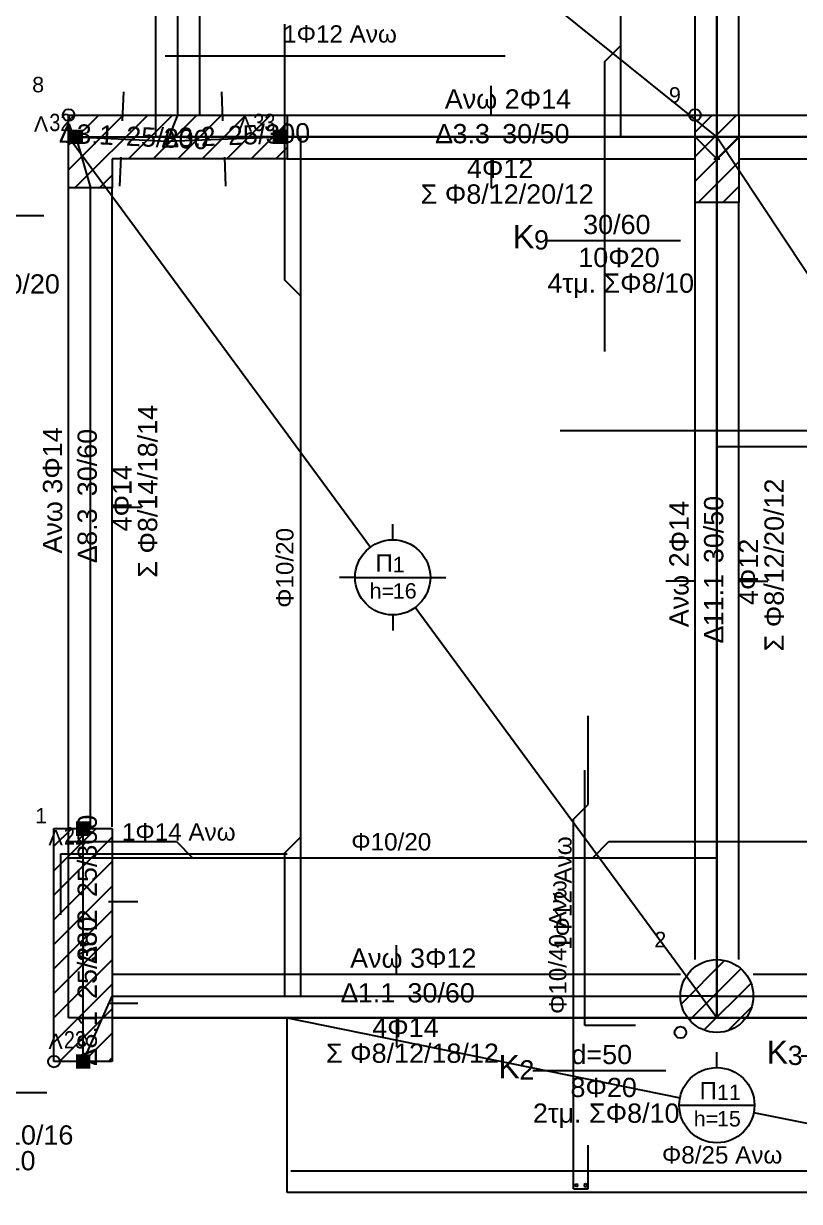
# Model space of a CAD drawing. Extents: x -5.6 to 20.4, y -25.1 to 0.9.
# Drawn here: x -0.21 to 5.12, y -20.96 to -12.87 of the extents above; entities that cross this region are included whole.
import ezdxf

# ---------------------------------------------------------------- set-up
doc = ezdxf.new("R2010")
doc.units = 0
doc.layers.get('0').update_dxf_attribs({"linetype": 'CONTINUOUS'})
for name, color, linetype in [('BEAM', 7, 'CONTINUOUS'), ('BEAM_NAME_BETON_UPPERSTRUCT', 3, 'CONTINUOUS'), ('BEAM_POLY_BETON_UPPERSTRUCT', 4, 'CONTINUOUS'), ('BEAM_PREFIX_NAME_BETON', 4, 'CONTINUOUS'), ('BEAM_STATIC_UPPERSTRUCT', 5, 'CONTINUOUS'), ('BEAMBAR', 7, 'CONTINUOUS'), ('BEAMBAR_LINE', 6, 'CONTINUOUS'), ('BEAMBAR_NAME', 3, 'CONTINUOUS'), ('COLUMN', 7, 'CONTINUOUS'), ('COLUMN_FILLING', 5, 'CONTINUOUS'), ('COLUMN_FIXED_POINT', 1, 'CONTINUOUS'), ('COLUMN_NAME_BETON', 3, 'CONTINUOUS'), ('COLUMN_POLY', 1, 'CONTINUOUS'), ('COLUMN_PREFIX_NAME_BETON', 4, 'CONTINUOUS'), ('FREENODE', 7, 'CONTINUOUS'), ('FREENODE_NAME', 5, 'CONTINUOUS'), ('FREENODE_POLY', 5, 'CONTINUOUS'), ('FREENODE_PREFIX_NAME', 3, 'CONTINUOUS'), ('SLAB', 7, 'CONTINUOUS'), ('SLAB_CENTER', 4, 'CONTINUOUS'), ('SLAB_NAME', 3, 'CONTINUOUS'), ('SLAB_POLY', 4, 'CONTINUOUS'), ('SLAB_PREFIX_NAME', 4, 'CONTINUOUS'), ('SLABBAR', 7, 'CONTINUOUS'), ('SLABBAR_LINE', 6, 'CONTINUOUS'), ('SLABBAR_NAME', 3, 'CONTINUOUS')]:
    doc.layers.add(name, color=color, linetype=linetype)
doc.styles.add('BEAM_NAME_BETON_UPPERSTRUCT', font='Arial.ttf')
doc.styles.add('BEAM_PREFIX_NAME_BETON', font='Arial.ttf')
doc.styles.add('BEAMBAR_NAME', font='Arial.ttf')
doc.styles.add('COLUMN_NAME_BETON', font='Arial.ttf')
doc.styles.add('COLUMN_PREFIX_NAME_BETON', font='Arial.ttf')
doc.styles.add('FREENODE_NAME', font='Arial Narrow.ttf')
doc.styles.add('FREENODE_PREFIX_NAME', font='Arial.ttf')
doc.styles.add('SLAB_NAME', font='Arial.ttf')
doc.styles.add('SLAB_PREFIX_NAME', font='Arial.ttf')
doc.styles.add('SLABBAR_NAME', font='Arial.ttf')
pattern_1 = [(45, (0, 0), (-0.168379802270047, 0.168379802270047), []), (45, (0.16837980294, 0), (-0.168379802270047, 0.168379802270047), [0, 0])]

# ---------------------------------------------------------------- blocks, each defined once
blk = doc.blocks.new('SLAB2')
at = {"layer": 'SLAB_CENTER'}
for p, q in [((1.599999999999969, -19.7), (4.296997636472609, -20.2485418921639)), ((4.549999999999969, -20.0418176365193), (4.549999999999969, -19.934875)), ((4.29181763651923, -20.3), (4.808182363480709, -20.3)), ((7.499999999999969, -20.9), (4.80300236352733, -20.3514581078361))]:
    blk.add_line(p, q, dxfattribs=at)
blk.add_circle((4.549999999999969, -20.3), 0.258182363480739, dxfattribs=at)
at = {"layer": 'SLAB_POLY'}
for p, q in [((1.599999999999969, -20.9), (1.599999999999969, -19.7)), ((1.599999999999969, -19.7), (7.499999999999969, -19.7)), ((1.599999999999969, -20.9), (1.599999999999969, -19.7)), ((7.499999999999969, -19.7), (7.499999999999969, -20.9)), ((7.499999999999969, -19.7), (7.499999999999969, -20.9)), ((7.499999999999969, -20.9), (1.599999999999969, -20.9)), ((7.499999999999969, -20.9), (1.599999999999969, -20.9))]:
    blk.add_line(p, q, dxfattribs=at)
at = {"layer": 'SLAB_NAME', "char_height": 0.105833, "width": 0.4233330000000001, "attachment_point": 1, "style": 'SLAB_NAME'}
for s, insert in [('{\\f|b0|i0;11}', (4.549999999999969, -20.1588888888889)), ('{\\f|b0|i0;h=}', (4.39124999999997, -20.34)), ('{\\f|b0|i0;15}', (4.549999999999969, -20.34))]:
    blk.add_mtext(s, dxfattribs=dict(at, insert=insert))
at = {"layer": 'SLAB_PREFIX_NAME', "insert": (4.430937499999969, -20.14125), "char_height": 0.119063, "width": 0.3175, "attachment_point": 1, "style": 'SLAB_PREFIX_NAME'}
blk.add_mtext('{\\f|b0|i0;Π}', dxfattribs=at)
blk = doc.blocks.new('SLAB7')
at = {"layer": 'SLAB_CENTER'}
for p, q in [((4.549999999999999, -10.55), (6.345928773698669, -11.9418447996165)), ((6.55000000000003, -11.8418176365193), (6.55000000000003, -11.734875)), ((6.29181763651929, -12.1), (6.18487500000003, -12.1)), ((6.29181763651929, -12.1), (6.808182363480769, -12.1)), ((6.808182363480769, -12.1), (6.915125000000029, -12.1)), ((8.55000000000006, -13.65), (6.754071226301389, -12.2581552003836)), ((6.55000000000003, -12.3581823634807), (6.55000000000003, -12.465125))]:
    blk.add_line(p, q, dxfattribs=at)
blk.add_circle((6.55000000000003, -12.1), 0.258182363480738, dxfattribs=at)
at = {"layer": 'SLAB_POLY'}
for p, q in [((4.549999999999999, -10.55), (8.55000000000006, -10.55)), ((4.549999999999999, -13.65), (4.549999999999999, -10.55)), ((8.55000000000006, -10.55), (8.55000000000006, -13.65)), ((8.55000000000006, -13.65), (4.549999999999999, -13.65))]:
    blk.add_line(p, q, dxfattribs=at)
at = {"layer": 'SLAB_NAME', "char_height": 0.105833, "attachment_point": 1, "style": 'SLAB_NAME'}
for s, insert, width in [('{\\f|b0|i0;6}', (6.55000000000003, -11.9588888888889), 0.211667), ('{\\f|b0|i0;h=}', (6.391250000000029, -12.14), 0.4233330000000001), ('{\\f|b0|i0;16}', (6.55000000000003, -12.14), 0.4233330000000001)]:
    blk.add_mtext(s, dxfattribs=dict(at, insert=insert, width=width))
at = {"layer": 'SLAB_PREFIX_NAME', "insert": (6.430937500000029, -11.94125), "char_height": 0.119062, "width": 0.3175, "attachment_point": 1, "style": 'SLAB_PREFIX_NAME'}
blk.add_mtext('{\\f|b0|i0;Π}', dxfattribs=at)
blk = doc.blocks.new('SLAB8')
at = {"layer": 'SLAB_CENTER'}
for p, q in [((0.70000000000001, -10.55), (2.423904038985859, -11.9380785768458)), ((2.625, -11.8418176365193), (2.625, -11.734875)), ((2.366817636519269, -12.1), (2.259875000000009, -12.1)), ((2.366817636519269, -12.1), (2.88318236348074, -12.1)), ((2.88318236348074, -12.1), (2.990124999999999, -12.1)), ((4.549999999999999, -13.65), (2.826095961014149, -12.2619214231542)), ((2.625, -12.3581823634807), (2.625, -12.465125))]:
    blk.add_line(p, q, dxfattribs=at)
blk.add_circle((2.625, -12.1), 0.258182363480738, dxfattribs=at)
at = {"layer": 'SLAB_POLY'}
for p, q in [((0.70000000000001, -10.55), (4.549999999999999, -10.55)), ((0.70000000000001, -13.65), (0.70000000000001, -10.55)), ((4.549999999999999, -10.55), (4.549999999999999, -13.65)), ((4.549999999999999, -13.65), (0.70000000000001, -13.65))]:
    blk.add_line(p, q, dxfattribs=at)
at = {"layer": 'SLAB_NAME', "char_height": 0.105833, "attachment_point": 1, "style": 'SLAB_NAME'}
for s, insert, width in [('{\\f|b0|i0;5}', (2.625, -11.9588888888889), 0.211667), ('{\\f|b0|i0;h=}', (2.46625, -12.14), 0.4233330000000001), ('{\\f|b0|i0;16}', (2.625, -12.14), 0.4233330000000001)]:
    blk.add_mtext(s, dxfattribs=dict(at, insert=insert, width=width))
at = {"layer": 'SLAB_PREFIX_NAME', "insert": (2.505937499999999, -11.94125), "char_height": 0.119062, "width": 0.3175, "attachment_point": 1, "style": 'SLAB_PREFIX_NAME'}
blk.add_mtext('{\\f|b0|i0;Π}', dxfattribs=at)
blk = doc.blocks.new('SLAB11')
at = {"layer": 'SLAB_CENTER'}
for p, q in [((4.549999999999999, -13.65), (6.40760872757035, -16.4596332004501)), ((6.55000000000003, -16.4168176365193), (6.55000000000003, -16.309875)), ((6.29181763651929, -16.675), (6.18487500000003, -16.675)), ((6.29181763651929, -16.675), (6.808182363480769, -16.675)), ((6.808182363480769, -16.675), (6.915125000000029, -16.675)), ((8.55000000000006, -19.7), (6.692391272429699, -16.8903667995499)), ((6.55000000000003, -16.9331823634807), (6.55000000000003, -17.040125))]:
    blk.add_line(p, q, dxfattribs=at)
blk.add_circle((6.55000000000003, -16.675), 0.258182363480739, dxfattribs=at)
at = {"layer": 'SLAB_POLY'}
for p, q in [((4.549999999999999, -13.65), (8.55000000000006, -13.65)), ((4.549999999999999, -19.7), (4.549999999999999, -13.65)), ((8.55000000000006, -13.65), (8.55000000000006, -19.7)), ((8.55000000000006, -19.7), (4.549999999999999, -19.7))]:
    blk.add_line(p, q, dxfattribs=at)
at = {"layer": 'SLAB_NAME', "char_height": 0.105833, "attachment_point": 1, "style": 'SLAB_NAME'}
for s, insert, width in [('{\\f|b0|i0;2}', (6.55000000000003, -16.5338888888889), 0.211667), ('{\\f|b0|i0;h=}', (6.391250000000029, -16.715), 0.4233330000000001), ('{\\f|b0|i0;16}', (6.55000000000003, -16.715), 0.4233330000000001)]:
    blk.add_mtext(s, dxfattribs=dict(at, insert=insert, width=width))
at = {"layer": 'SLAB_PREFIX_NAME', "insert": (6.430937500000029, -16.51625), "char_height": 0.119063, "width": 0.3175, "attachment_point": 1, "style": 'SLAB_PREFIX_NAME'}
blk.add_mtext('{\\f|b0|i0;Π}', dxfattribs=at)
blk = doc.blocks.new('SLAB12')
at = {"layer": 'SLAB_CENTER'}
for p, q in [((0.0999999999999943, -13.65), (2.17202242177907, -16.4670192475873)), ((2.325, -16.4168176365193), (2.325, -16.309875)), ((2.06681763651926, -16.675), (1.959875, -16.675)), ((2.06681763651926, -16.675), (2.58318236348074, -16.675)), ((2.58318236348074, -16.675), (2.690125, -16.675)), ((4.549999999999999, -19.7), (2.47797757822092, -16.8829807524127)), ((2.325, -16.9331823634807), (2.325, -17.040125))]:
    blk.add_line(p, q, dxfattribs=at)
blk.add_circle((2.325, -16.675), 0.258182363480739, dxfattribs=at)
at = {"layer": 'SLAB_POLY'}
for p, q in [((0.0999999999999943, -13.65), (4.549999999999999, -13.65)), ((0.0999999999999943, -19.7), (0.0999999999999943, -13.65)), ((4.549999999999999, -13.65), (4.549999999999999, -19.7)), ((4.549999999999999, -19.7), (0.0999999999999943, -19.7))]:
    blk.add_line(p, q, dxfattribs=at)
at = {"layer": 'SLAB_NAME', "char_height": 0.105833, "attachment_point": 1, "style": 'SLAB_NAME'}
for s, insert, width in [('{\\f|b0|i0;1}', (2.325, -16.5338888888889), 0.211667), ('{\\f|b0|i0;h=}', (2.166249999999999, -16.715), 0.4233330000000001), ('{\\f|b0|i0;16}', (2.325, -16.715), 0.4233330000000001)]:
    blk.add_mtext(s, dxfattribs=dict(at, insert=insert, width=width))
at = {"layer": 'SLAB_PREFIX_NAME', "insert": (2.2059375, -16.51625), "char_height": 0.119063, "width": 0.3175, "attachment_point": 1, "style": 'SLAB_PREFIX_NAME'}
blk.add_mtext('{\\f|b0|i0;Π}', dxfattribs=at)
blk = doc.blocks.new('COLUMN13')
at = {"layer": 'COLUMN_FILLING'}
h = blk.add_hatch(dxfattribs=at)
h.set_pattern_fill('SACNCR', color=256, scale=0.1, style=0)
h.set_pattern_definition(pattern_1)
h.paths.add_polyline_path([(4.39999999999999, -13.5), (4.69999999999999, -13.5), (4.69999999999999, -14.1), (4.39999999999999, -14.1)])
at = {"layer": 'COLUMN_FIXED_POINT'}
blk.add_circle((4.39999999999999, -13.5), 0.04, dxfattribs=at)
at = {"layer": 'COLUMN_POLY'}
for p, q in [((4.39999999999999, -13.5), (4.69999999999999, -13.5)), ((4.39999999999999, -14.1), (4.39999999999999, -13.5)), ((4.69999999999999, -13.5), (4.69999999999999, -14.1)), ((4.52999999999999, -13.8), (4.56999999999999, -13.8)), ((4.54999999999999, -13.78), (4.54999999999999, -13.82)), ((4.69999999999999, -14.1), (4.39999999999999, -14.1))]:
    blk.add_line(p, q, dxfattribs=at)
at = {"layer": 'COLUMN_NAME_BETON', "insert": (4.22062499999999, -13.3088888888889), "char_height": 0.105833, "width": 0.211667, "attachment_point": 1, "style": 'COLUMN_NAME_BETON'}
blk.add_mtext('{\\f|b0|i0;9}', dxfattribs=at)
blk = doc.blocks.new('COLUMN_TEXT13')
at = {"layer": 'COLUMN_NAME_BETON'}
blk.add_line((3.38718749999999, -14.3616666666667), (4.29999999999999, -14.3616666666667), dxfattribs=at)
at = {"layer": 'COLUMN_NAME_BETON', "char_height": 0.132292, "attachment_point": 1, "style": 'COLUMN_NAME_BETON'}
for s, insert, width in [('{\\f|b0|i0;30/60}', (3.631927083333319, -14.1852777777778), 1.128889999999999), ('{\\f|b0|i0;9}', (3.294583333333319, -14.2911111111111), 0.246944), ('{\\f|b0|i0;10Φ20}', (3.59885416666666, -14.4116666666667), 1.305279999999999), ('{\\f|b0|i0;4τμ. ΣΦ8/10}', (3.38718749999999, -14.5880555555556), 2.434169999999999)]:
    blk.add_mtext(s, dxfattribs=dict(at, insert=insert, width=width))
at = {"layer": 'COLUMN_PREFIX_NAME_BETON', "insert": (3.14906249999999, -14.2558333333333), "char_height": 0.15875, "width": 0.388056, "attachment_point": 1, "style": 'COLUMN_PREFIX_NAME_BETON'}
blk.add_mtext('{\\f|b0|i0;K}', dxfattribs=at)
blk = doc.blocks.new('COLUMN14')
at = {"layer": 'COLUMN_FILLING'}
h = blk.add_hatch(dxfattribs=at)
h.set_pattern_fill('SACNCR', color=256, scale=0.1, style=0)
h.set_pattern_definition(pattern_1)
h.paths.add_polyline_path([(0.0999999999999943, -13.5), (1.599999999999989, -13.5), (1.599999999999989, -13.8), (0.3999999999999939, -13.8), (0.3999999999999939, -14), (0.0999999999999943, -14)])
at = {"layer": 'COLUMN_FIXED_POINT'}
blk.add_circle((0.0999999999999943, -13.5), 0.04, dxfattribs=at)
at = {"layer": 'COLUMN_POLY'}
for p, q in [((0.0999999999999943, -13.5), (1.599999999999989, -13.5)), ((0.0999999999999943, -14), (0.0999999999999943, -13.5)), ((1.599999999999989, -13.5), (1.599999999999989, -13.8)), ((0.779411999999994, -13.659412), (0.779411999999994, -13.699412)), ((0.7594119999999941, -13.679412), (0.7994119999999941, -13.679412)), ((1.599999999999989, -13.8), (0.3999999999999939, -13.8)), ((0.3999999999999939, -13.8), (0.3999999999999939, -14)), ((0.3999999999999939, -14), (0.0999999999999943, -14))]:
    blk.add_line(p, q, dxfattribs=at)
at = {"layer": 'COLUMN_NAME_BETON', "insert": (-0.149963000000006, -13.2383008888889), "char_height": 0.105833, "width": 0.211667, "attachment_point": 1, "style": 'COLUMN_NAME_BETON'}
blk.add_mtext('{\\f|b0|i0;8}', dxfattribs=at)
blk = doc.blocks.new('COLUMN_TEXT14')
at = {"layer": 'COLUMN_NAME_BETON'}
blk.add_line((-2.253400500000009, -14.1910786666667), (-0.0705880000000056, -14.1910786666667), dxfattribs=at)
at = {"layer": 'COLUMN_NAME_BETON', "char_height": 0.132292, "attachment_point": 1, "style": 'COLUMN_NAME_BETON'}
for s, insert, width in [('{\\f|b0|i0;30/50/30/150}', (-1.65808800000001, -14.0146897777778), 2.64583), ('{\\f|b0|i0;8}', (-2.346004666666669, -14.1205231111111), 0.246944), ('{\\f|b0|i0;14Φ20}', (-1.406733833333339, -14.2410786666667), 1.305279999999999), ('{\\f|b0|i0;4τμ. ΣΦ8/10 }', (-1.64485883333334, -14.4174675555556), 2.575279999999999), ('{\\f|b0|i0; ΟΡ #Φ8/13 - ΚΑΤ #Φ10/20 }', (-2.226942166666669, -14.5938564444444), 5.679719999999999), ('{\\f|b0|i0; L= 45 - 4τμ. ΣΦ8/10}', (-1.94251508333334, -14.7702453333333), 4.16278)]:
    blk.add_mtext(s, dxfattribs=dict(at, insert=insert, width=width))
at = {"layer": 'COLUMN_PREFIX_NAME_BETON', "insert": (-2.49152550000001, -14.0852453333333), "char_height": 0.15875, "width": 0.388056, "attachment_point": 1, "style": 'COLUMN_PREFIX_NAME_BETON'}
blk.add_mtext('{\\f|b0|i0;K}', dxfattribs=at)
blk = doc.blocks.new('COLUMN_TEXT19')
at = {"layer": 'COLUMN_NAME_BETON'}
blk.add_line((5.12885416666667, -19.9616666666667), (7.099999999999999, -19.9616666666667), dxfattribs=at)
at = {"layer": 'COLUMN_NAME_BETON', "char_height": 0.132292, "attachment_point": 1, "style": 'COLUMN_NAME_BETON'}
for s, insert, width in [('{\\f|b0|i0;150/30}', (5.856458333333329, -19.7852777777778), 1.375829999999999), ('{\\f|b0|i0;3}', (5.036249999999999, -19.8911111111111), 0.246944), ('{\\f|b0|i0;15Φ20}', (5.8696875, -20.0116666666667), 1.305279999999999), ('{\\f|b0|i0; #ΟΡ Φ8/13 #ΚΑΤ Φ10/20}', (5.12885416666667, -20.1880555555556), 5.25639), ('{\\f|b0|i0;L = 45 - 4τμ. ΣΦ8/10}', (5.33390625, -20.3644444444444), 4.16278)]:
    blk.add_mtext(s, dxfattribs=dict(at, insert=insert, width=width))
at = {"layer": 'COLUMN_PREFIX_NAME_BETON', "insert": (4.89072916666667, -19.8558333333333), "char_height": 0.15875, "width": 0.388056, "attachment_point": 1, "style": 'COLUMN_PREFIX_NAME_BETON'}
blk.add_mtext('{\\f|b0|i0;K}', dxfattribs=at)
blk = doc.blocks.new('COLUMN20')
at = {"layer": 'COLUMN_FILLING'}
h = blk.add_hatch(dxfattribs=at)
h.set_pattern_fill('SACNCR', color=256, scale=0.1, style=0)
h.set_pattern_definition(pattern_1)
h.paths.add_polyline_path([(4.79999999999999, -19.55), (4.79488248531311, -19.4996753699778), (4.779739452905049, -19.4514110362217), (4.755190860301809, -19.4071829462263), (4.72224172976891, -19.3688018031927), (4.68224100258173, -19.3378389356263), (4.63682631321119, -19.3155619669632), (4.587856944376129, -19.302882918918), (4.537337707790309, -19.3003208732072), (4.48733686693531, -19.3079807202834), (4.439901462110579, -19.3255488651073), (4.396973504363069, -19.3523060657656), (4.36031046932679, -19.3871568793194), (4.33141334596384, -19.4286745093672), (4.311465185899979, -19.4751592192567), (4.30128266915202, -19.5247079195031), (4.30128266915202, -19.5752920804969), (4.311465185899979, -19.6248407807433), (4.33141334596384, -19.6713254906328), (4.36031046932679, -19.7128431206806), (4.396973504363069, -19.7476939342344), (4.439901462110579, -19.7744511348927), (4.48733686693531, -19.7920192797166), (4.537337707790309, -19.7996791267928), (4.587856944376129, -19.797117081082), (4.63682631321119, -19.7844380330368), (4.68224100258173, -19.7621610643737), (4.72224172976891, -19.7311981968073), (4.755190860301809, -19.6928170537737), (4.779739452905049, -19.6485889637783), (4.79488248531311, -19.6003246300222), (4.79999999999999, -19.55)])
at = {"layer": 'COLUMN_FIXED_POINT'}
blk.add_circle((4.29999999999999, -19.8), 0.04, dxfattribs=at)
at = {"layer": 'COLUMN_POLY'}
for p, q in [((4.52999999999999, -19.55), (4.56999999999999, -19.55)), ((4.54999999999999, -19.53), (4.54999999999999, -19.57))]:
    blk.add_line(p, q, dxfattribs=at)
blk.add_circle((4.54999999999999, -19.55), 0.25, dxfattribs=at)
at = {"layer": 'COLUMN_NAME_BETON', "insert": (4.12062499999999, -19.1088888888889), "char_height": 0.105833, "width": 0.211667, "attachment_point": 1, "style": 'COLUMN_NAME_BETON'}
blk.add_mtext('{\\f|b0|i0;2}', dxfattribs=at)
blk = doc.blocks.new('COLUMN_TEXT20')
at = {"layer": 'COLUMN_NAME_BETON'}
blk.add_line((3.28718749999999, -20.0616666666667), (4.19999999999999, -20.0616666666667), dxfattribs=at)
at = {"layer": 'COLUMN_NAME_BETON', "char_height": 0.132292, "attachment_point": 1, "style": 'COLUMN_NAME_BETON'}
for s, insert, width in [('{\\f|b0|i0;d=50}', (3.551770833333319, -19.8852777777778), 1.02306), ('{\\f|b0|i0;2}', (3.19458333333332, -19.9911111111111), 0.246944), ('{\\f|b0|i0;8Φ20}', (3.54515624999999, -20.1116666666667), 1.058329999999999), ('{\\f|b0|i0;2τμ. ΣΦ8/10}', (3.28718749999999, -20.2880555555556), 2.434169999999999)]:
    blk.add_mtext(s, dxfattribs=dict(at, insert=insert, width=width))
at = {"layer": 'COLUMN_PREFIX_NAME_BETON', "insert": (3.04906249999999, -19.9558333333333), "char_height": 0.15875, "width": 0.388056, "attachment_point": 1, "style": 'COLUMN_PREFIX_NAME_BETON'}
blk.add_mtext('{\\f|b0|i0;K}', dxfattribs=at)
blk = doc.blocks.new('COLUMN21')
at = {"layer": 'COLUMN_FILLING'}
h = blk.add_hatch(dxfattribs=at)
h.set_pattern_fill('SACNCR', color=256, scale=0.1, style=0)
h.set_pattern_definition(pattern_1)
h.paths.add_polyline_path([(-5.7e-15, -18.4), (0.3999999999999939, -18.4), (0.3999999999999939, -20), (-5.7e-15, -20)])
at = {"layer": 'COLUMN_FIXED_POINT'}
blk.add_circle((-5.7e-15, -20), 0.04, dxfattribs=at)
at = {"layer": 'COLUMN_POLY'}
for p, q in [((-5.7e-15, -18.4), (0.3999999999999939, -18.4)), ((-5.7e-15, -20), (-5.7e-15, -18.4)), ((0.3999999999999939, -18.4), (0.3999999999999939, -20)), ((0.179999999999994, -19.2), (0.219999999999994, -19.2)), ((0.199999999999994, -19.18), (0.199999999999994, -19.22)), ((0.3999999999999939, -20), (-5.7e-15, -20))]:
    blk.add_line(p, q, dxfattribs=at)
at = {"layer": 'COLUMN_NAME_BETON', "insert": (-0.129375000000005, -18.2588888888889), "char_height": 0.105833, "width": 0.211667, "attachment_point": 1, "style": 'COLUMN_NAME_BETON'}
blk.add_mtext('{\\f|b0|i0;1}', dxfattribs=at)
blk = doc.blocks.new('COLUMN_TEXT21')
at = {"layer": 'COLUMN_NAME_BETON'}
blk.add_line((-2.021145833333339, -20.2116666666667), (-0.0500000000000054, -20.2116666666667), dxfattribs=at)
at = {"layer": 'COLUMN_NAME_BETON', "char_height": 0.132292, "attachment_point": 1, "style": 'COLUMN_NAME_BETON'}
for s, insert, width in [('{\\f|b0|i0;40/160}', (-1.293541666666669, -20.0352777777778), 1.375829999999999), ('{\\f|b0|i0;1}', (-2.11375000000001, -20.1411111111111), 0.246944), ('{\\f|b0|i0;28Φ20}', (-1.280312500000009, -20.2616666666667), 1.305279999999999), ('{\\f|b0|i0; #ΟΡ Φ8/10 #ΚΑΤ Φ10/16}', (-2.021145833333339, -20.4380555555556), 5.25639), ('{\\f|b0|i0;L = 60 - 4τμ. ΣΦ8/10}', (-1.81609375000001, -20.6144444444444), 4.16278)]:
    blk.add_mtext(s, dxfattribs=dict(at, insert=insert, width=width))
at = {"layer": 'COLUMN_PREFIX_NAME_BETON', "insert": (-2.25927083333334, -20.1058333333333), "char_height": 0.15875, "width": 0.388056, "attachment_point": 1, "style": 'COLUMN_PREFIX_NAME_BETON'}
blk.add_mtext('{\\f|b0|i0;K}', dxfattribs=at)
blk = doc.blocks.new('BEAM21')
at = {"layer": 'BEAM_POLY_BETON_UPPERSTRUCT'}
for p, q in [((4.39999999999999, -13.5), (4.39999999999999, -10.7)), ((4.69999999999999, -13.5), (4.69999999999999, -10.7)), ((4.39999999999999, -12.1), (4.19999999999999, -12.1)), ((4.69999999999999, -12.1), (4.89999999999999, -12.1))]:
    blk.add_line(p, q, dxfattribs=at)
at = {"layer": 'BEAM_STATIC_UPPERSTRUCT'}
for p, q in [((4.54999999999999, -10.4), (4.54999999999999, -10.7)), ((4.54999999999999, -13.5), (4.54999999999999, -10.7)), ((4.54999999999999, -13.8), (4.54999999999999, -13.5))]:
    blk.add_line(p, q, dxfattribs=at)
blk = doc.blocks.new('BEAM22')
at = {"layer": 'BEAM_POLY_BETON_UPPERSTRUCT'}
for p, q in [((4.39999999999999, -19.3), (4.39999999999999, -14.1)), ((4.69999999999999, -19.3), (4.69999999999999, -14.1)), ((4.39999999999999, -16.7), (4.19999999999999, -16.7)), ((4.69999999999999, -16.7), (4.89999999999999, -16.7))]:
    blk.add_line(p, q, dxfattribs=at)
at = {"layer": 'BEAM_STATIC_UPPERSTRUCT'}
for p, q in [((4.54999999999999, -13.8), (4.54999999999999, -14.1)), ((4.54999999999999, -19.3), (4.54999999999999, -14.1)), ((4.54999999999999, -19.55), (4.54999999999999, -19.3))]:
    blk.add_line(p, q, dxfattribs=at)
blk = doc.blocks.new('BEAM_TEXT22')
at = {"layer": 'BEAM_NAME_BETON_UPPERSTRUCT', "char_height": 0.132292, "attachment_point": 1, "rotation": 90.00000000000001, "style": 'BEAM_NAME_BETON_UPPERSTRUCT'}
for s, insert, width in [('{\\f|b0|i0;Σ Φ8/12/20/12}', (4.87638888888888, -17.1828645833333), 2.89278), ('{\\f|b0|i0;Ανω 2Φ14}', (4.223611111111099, -17.0175), 2.010829999999999), ('{\\f|b0|i0;  30/50}', (4.46180555555555, -16.68015625), 1.41111), ('{\\f|b0|i0;4Φ12 }', (4.69999999999999, -16.8653645833333), 1.19944), ('{\\f|b0|i0;11.1}', (4.46180555555555, -17.0108854166667), 0.881944)]:
    blk.add_mtext(s, dxfattribs=dict(at, insert=insert, width=width))
at = {"layer": 'BEAM_PREFIX_NAME_BETON', "insert": (4.46180555555555, -17.1299479166667), "char_height": 0.132292, "width": 0.3175, "attachment_point": 1, "rotation": 90.00000000000001, "style": 'BEAM_PREFIX_NAME_BETON'}
blk.add_mtext('{\\f|b0|i0;Δ}', dxfattribs=at)
blk = doc.blocks.new('BEAM26')
at = {"layer": 'BEAM_POLY_BETON_UPPERSTRUCT'}
for p, q in [((0.70000000000001, -13.5), (0.70000000000001, -10.7)), ((1.000000000000009, -13.5), (1.000000000000009, -10.7)), ((1.000000000000009, -12.1), (1.200000000000009, -12.1))]:
    blk.add_line(p, q, dxfattribs=at)
at = {"layer": 'BEAM_STATIC_UPPERSTRUCT'}
for p, q in [((0.7794120000000091, -10.520588), (0.850412000000009, -10.699588)), ((0.850411999999994, -13.500412), (0.850412000000009, -10.699588)), ((0.779411999999994, -13.679412), (0.850411999999994, -13.500412))]:
    blk.add_line(p, q, dxfattribs=at)
blk = doc.blocks.new('BEAM27')
at = {"layer": 'BEAM_POLY_BETON_UPPERSTRUCT'}
for p, q in [((0.099999999999994, -18.388196601125), (0.099999999999994, -14)), ((0.3999999999999939, -18.388196601125), (0.3999999999999939, -14)), ((0.3999999999999939, -16.1940983005625), (0.5999999999999942, -16.1940983005625))]:
    blk.add_line(p, q, dxfattribs=at)
at = {"layer": 'BEAM_STATIC_UPPERSTRUCT'}
for p, q in [((0.149999999999994, -13.65), (0.249999999999994, -14)), ((0.25, -18.388), (0.249999999999994, -14)), ((0.2, -18.4), (0.25, -18.388))]:
    blk.add_line(p, q, dxfattribs=at)
blk = doc.blocks.new('BEAM_TEXT27')
at = {"layer": 'BEAM_NAME_BETON_UPPERSTRUCT', "char_height": 0.132292, "attachment_point": 1, "rotation": 90.00000000000001, "style": 'BEAM_NAME_BETON_UPPERSTRUCT'}
for s, insert, width in [('{\\f|b0|i0;Σ Φ8/14/18/14}', (0.5763888888888841, -16.6769628838958), 2.89278), ('{\\f|b0|i0;Ανω 3Φ14}', (-0.0763888888888939, -16.5115983005625), 2.010829999999999), ('{\\f|b0|i0;  30/60}', (0.16180555555555, -16.2205566338958), 1.41111), ('{\\f|b0|i0;4Φ14 }', (0.3999999999999939, -16.3594628838958), 1.19944), ('{\\f|b0|i0;8.3}', (0.16180555555555, -16.4586816338958), 0.635)]:
    blk.add_mtext(s, dxfattribs=dict(at, insert=insert, width=width))
at = {"layer": 'BEAM_PREFIX_NAME_BETON', "insert": (0.161805555555551, -16.5777441338958), "char_height": 0.132292, "width": 0.3175, "attachment_point": 1, "rotation": 90.00000000000001, "style": 'BEAM_PREFIX_NAME_BETON'}
blk.add_mtext('{\\f|b0|i0;Δ}', dxfattribs=at)
blk = doc.blocks.new('BEAM28')
at = {"layer": 'BEAM_POLY_BETON_UPPERSTRUCT'}
blk.add_line((0.374999999999994, -18.9), (0.5749999999999941, -18.9), dxfattribs=at)
at = {"layer": 'BEAM_STATIC_UPPERSTRUCT'}
blk.add_line((0.199999999999994, -19.2), (0.2, -18.4), dxfattribs=at)
blk = doc.blocks.new('BEAM_TEXT28')
at = {"layer": 'BEAM_NAME_BETON_UPPERSTRUCT', "char_height": 0.132292, "attachment_point": 1, "rotation": 90.00000000000001, "style": 'BEAM_NAME_BETON_UPPERSTRUCT'}
for s, insert, width in [('{\\f|b0|i0;  25/300}', (0.16180555555555, -18.9727604166667), 1.658059999999999), ('{\\f|b0|i0;8.2}', (0.161805555555551, -19.2108854166667), 0.635)]:
    blk.add_mtext(s, dxfattribs=dict(at, insert=insert, width=width))
at = {"layer": 'BEAM_PREFIX_NAME_BETON', "insert": (0.161805555555551, -19.3299479166667), "char_height": 0.132292, "width": 0.3175, "attachment_point": 1, "rotation": 90.00000000000001, "style": 'BEAM_PREFIX_NAME_BETON'}
blk.add_mtext('{\\f|b0|i0;Δ}', dxfattribs=at)
blk = doc.blocks.new('BEAM29')
at = {"layer": 'BEAM_POLY_BETON_UPPERSTRUCT'}
blk.add_line((0.374999999999994, -19.6), (0.5749999999999941, -19.6), dxfattribs=at)
at = {"layer": 'BEAM_STATIC_UPPERSTRUCT'}
blk.add_line((0.2, -20), (0.199999999999994, -19.2), dxfattribs=at)
blk = doc.blocks.new('BEAM_TEXT29')
at = {"layer": 'BEAM_NAME_BETON_UPPERSTRUCT', "char_height": 0.132292, "attachment_point": 1, "rotation": 90.00000000000001, "style": 'BEAM_NAME_BETON_UPPERSTRUCT'}
for s, insert, width in [('{\\f|b0|i0;  25/300}', (0.16180555555555, -19.6727604166667), 1.658059999999999), ('{\\f|b0|i0;8.1}', (0.16180555555555, -19.9108854166667), 0.635)]:
    blk.add_mtext(s, dxfattribs=dict(at, insert=insert, width=width))
at = {"layer": 'BEAM_PREFIX_NAME_BETON', "insert": (0.16180555555555, -20.0299479166667), "char_height": 0.132292, "width": 0.3175, "attachment_point": 1, "rotation": 90.00000000000001, "style": 'BEAM_PREFIX_NAME_BETON'}
blk.add_mtext('{\\f|b0|i0;Δ}', dxfattribs=at)
blk = doc.blocks.new('BEAM45')
at = {"layer": 'BEAM_POLY_BETON_UPPERSTRUCT'}
for p, q in [((6.549999999999999, -13.5), (6.549999999999999, -13.3)), ((4.69999999999999, -13.5), (8.40000000000001, -13.5)), ((4.69999999999999, -13.8), (8.40000000000001, -13.8)), ((6.549999999999999, -13.8), (6.549999999999999, -14))]:
    blk.add_line(p, q, dxfattribs=at)
at = {"layer": 'BEAM_STATIC_UPPERSTRUCT'}
for p, q in [((8.750000000000009, -13.45), (8.40000000000001, -13.65)), ((4.54999999999999, -13.8), (4.69999999999999, -13.65)), ((4.69999999999999, -13.65), (8.40000000000001, -13.65))]:
    blk.add_line(p, q, dxfattribs=at)
blk = doc.blocks.new('BEAM46')
at = {"layer": 'BEAM_POLY_BETON_UPPERSTRUCT'}
for p, q in [((2.99999999999999, -13.5), (2.99999999999999, -13.3)), ((1.599999999999989, -13.5), (4.39999999999999, -13.5)), ((1.599999999999989, -13.8), (4.39999999999999, -13.8)), ((2.99999999999999, -13.8), (2.99999999999999, -14))]:
    blk.add_line(p, q, dxfattribs=at)
at = {"layer": 'BEAM_STATIC_UPPERSTRUCT'}
for p, q in [((1.549999999999989, -13.65), (1.599999999999989, -13.65)), ((1.599999999999989, -13.65), (4.39999999999999, -13.65)), ((4.54999999999999, -13.8), (4.39999999999999, -13.65))]:
    blk.add_line(p, q, dxfattribs=at)
blk = doc.blocks.new('BEAM_TEXT46')
at = {"layer": 'BEAM_NAME_BETON_UPPERSTRUCT', "char_height": 0.132292, "attachment_point": 1, "style": 'BEAM_NAME_BETON_UPPERSTRUCT'}
for s, insert, width in [('{\\f|b0|i0;Ανω 2Φ14}', (2.68249999999999, -13.3236111111111), 2.010829999999999), ('{\\f|b0|i0;3.3}', (2.73541666666666, -13.5618055555556), 0.635), ('{\\f|b0|i0;  30/50}', (2.97354166666666, -13.5618055555556), 1.41111), ('{\\f|b0|i0;4Φ12 }', (2.83463541666666, -13.8), 1.19944), ('{\\f|b0|i0;Σ Φ8/12/20/12}', (2.517135416666659, -13.9763888888889), 2.89278)]:
    blk.add_mtext(s, dxfattribs=dict(at, insert=insert, width=width))
at = {"layer": 'BEAM_PREFIX_NAME_BETON', "insert": (2.616354166666659, -13.5618055555556), "char_height": 0.132292, "width": 0.3175, "attachment_point": 1, "style": 'BEAM_PREFIX_NAME_BETON'}
blk.add_mtext('{\\f|b0|i0;Δ}', dxfattribs=at)
blk = doc.blocks.new('BEAM47')
at = {"layer": 'BEAM_POLY_BETON_UPPERSTRUCT'}
for p, q in [((1.159938439473629, -13.5397969516223), (1.15231034263146, -13.3399424742179)), ((1.16947356052635, -13.7896150483777), (1.17710165736852, -13.9894695257821))]:
    blk.add_line(p, q, dxfattribs=at)
at = {"layer": 'BEAM_STATIC_UPPERSTRUCT'}
blk.add_line((0.779411999999994, -13.679412), (1.549999999999989, -13.65), dxfattribs=at)
blk = doc.blocks.new('BEAM_TEXT47')
at = {"layer": 'BEAM_NAME_BETON_UPPERSTRUCT', "char_height": 0.132292, "attachment_point": 1, "rotation": 2.1859999999999884, "style": 'BEAM_NAME_BETON_UPPERSTRUCT'}
for s, insert, width in [('{\\f|b0|i0;3.2}', (0.8506830087814169, -13.5884330473037), 0.635), ('{\\f|b0|i0;  25/300}', (1.088634745940969, -13.579350844501), 1.658059999999999)]:
    blk.add_mtext(s, dxfattribs=dict(at, insert=insert, width=width))
at = {"layer": 'BEAM_PREFIX_NAME_BETON', "insert": (0.7317071402016391, -13.5929741487051), "char_height": 0.132292, "width": 0.3175, "attachment_point": 1, "rotation": 2.1859999999999884, "style": 'BEAM_PREFIX_NAME_BETON'}
blk.add_mtext('{\\f|b0|i0;Δ}', dxfattribs=at)
blk = doc.blocks.new('BEAM48')
at = {"layer": 'BEAM_POLY_BETON_UPPERSTRUCT'}
for p, q in [((0.470540798993174, -13.5398422537775), (0.479876477382261, -13.3400602598216)), ((0.458871201006814, -13.7895697462225), (0.4495355226177271, -13.9893517401784))]:
    blk.add_line(p, q, dxfattribs=at)
at = {"layer": 'BEAM_STATIC_UPPERSTRUCT'}
blk.add_line((0.149999999999994, -13.65), (0.779411999999994, -13.679412), dxfattribs=at)
blk = doc.blocks.new('BEAM_TEXT48')
at = {"layer": 'BEAM_NAME_BETON_UPPERSTRUCT', "char_height": 0.132292, "attachment_point": 1, "rotation": 357.325, "style": 'BEAM_NAME_BETON_UPPERSTRUCT'}
for s, insert, width in [('{\\f|b0|i0;3.1}', (0.158276232677716, -13.562096058836), 0.635), ('{\\f|b0|i0;  25/300}', (0.39614166923152, -13.573211350918), 1.658059999999999)]:
    blk.add_mtext(s, dxfattribs=dict(at, insert=insert, width=width))
at = {"layer": 'BEAM_PREFIX_NAME_BETON', "insert": (0.0393435144008139, -13.556538412795), "char_height": 0.132292, "width": 0.3175, "attachment_point": 1, "rotation": 357.325, "style": 'BEAM_PREFIX_NAME_BETON'}
blk.add_mtext('{\\f|b0|i0;Δ}', dxfattribs=at)
blk = doc.blocks.new('BEAM55')
at = {"layer": 'BEAM_POLY_BETON_UPPERSTRUCT'}
for p, q in [((6, -19.4), (6.000000000000009, -19.2)), ((4.799999999999999, -19.3999999999999), (7.200000000000009, -19.4)), ((4.79999999999998, -19.69999999999989), (7.19999999999999, -19.7)), ((5.99999999999999, -19.7), (5.999999999999981, -19.8999999999999))]:
    blk.add_line(p, q, dxfattribs=at)
at = {"layer": 'BEAM_STATIC_UPPERSTRUCT'}
for p, q in [((4.54999999999999, -19.55), (4.79999999999999, -19.55)), ((4.79999999999999, -19.55), (7.2, -19.55)), ((7.25, -19.55), (7.2, -19.55))]:
    blk.add_line(p, q, dxfattribs=at)
blk = doc.blocks.new('BEAM56')
at = {"layer": 'BEAM_POLY_BETON_UPPERSTRUCT'}
for p, q in [((2.34999999999999, -19.4), (2.34999999999999, -19.2)), ((0.39999999999999, -19.4), (4.299999999999999, -19.3999999999999)), ((0.399999999999998, -19.7), (4.299999999999999, -19.69999999999989)), ((2.35, -19.7), (2.350000000000009, -19.8999999999999))]:
    blk.add_line(p, q, dxfattribs=at)
at = {"layer": 'BEAM_STATIC_UPPERSTRUCT'}
for p, q in [((0.2, -20), (0.4, -19.55)), ((0.4, -19.55), (4.29999999999999, -19.55)), ((4.54999999999999, -19.55), (4.29999999999999, -19.55))]:
    blk.add_line(p, q, dxfattribs=at)
blk = doc.blocks.new('BEAM_TEXT56')
at = {"layer": 'BEAM_NAME_BETON_UPPERSTRUCT', "char_height": 0.132292, "attachment_point": 1, "style": 'BEAM_NAME_BETON_UPPERSTRUCT'}
for s, insert, width in [('{\\f|b0|i0;Ανω 3Φ12}', (2.0325, -19.2236111111111), 2.010829999999999), ('{\\f|b0|i0;1.1}', (2.085416666666669, -19.4618055555556), 0.635), ('{\\f|b0|i0;  30/60}', (2.323541666666669, -19.4618055555556), 1.41111), ('{\\f|b0|i0;4Φ14 }', (2.184635416666669, -19.7), 1.19944), ('{\\f|b0|i0;Σ Φ8/12/18/12}', (1.867135416666669, -19.8763888888889), 2.89278)]:
    blk.add_mtext(s, dxfattribs=dict(at, insert=insert, width=width))
at = {"layer": 'BEAM_PREFIX_NAME_BETON', "insert": (1.966354166666669, -19.4618055555556), "char_height": 0.132292, "width": 0.3175, "attachment_point": 1, "style": 'BEAM_PREFIX_NAME_BETON'}
blk.add_mtext('{\\f|b0|i0;Δ}', dxfattribs=at)
blk = doc.blocks.new('FREENODE15')
at = {"layer": 'FREENODE_POLY'}
blk.add_hatch(color=256, dxfattribs=at).paths.add_polyline_path([(1.499999999999989, -13.6), (1.599999999999989, -13.6), (1.599999999999989, -13.7), (1.499999999999989, -13.7)])
for p, q in [((1.529999999999989, -13.65), (1.569999999999989, -13.65)), ((1.549999999999989, -13.63), (1.549999999999989, -13.67))]:
    blk.add_line(p, q, dxfattribs=at)
at = {"layer": 'FREENODE_NAME', "insert": (1.367708333333319, -13.49125), "char_height": 0.119062, "width": 0.352778, "attachment_point": 1, "style": 'FREENODE_NAME'}
blk.add_mtext('{\\f|b0|i1;33}', dxfattribs=at)
at = {"layer": 'FREENODE_PREFIX_NAME', "insert": (1.26187499999999, -13.5088888888889), "char_height": 0.105833, "width": 0.282222, "attachment_point": 1, "style": 'FREENODE_PREFIX_NAME'}
blk.add_mtext('{\\f|b0|i0;Λ}', dxfattribs=at)
blk = doc.blocks.new('FREENODE16')
at = {"layer": 'FREENODE_POLY'}
blk.add_hatch(color=256, dxfattribs=at).paths.add_polyline_path([(0.099999999999994, -13.6), (0.199999999999994, -13.6), (0.199999999999994, -13.7), (0.099999999999994, -13.7)])
for p, q in [((0.129999999999994, -13.65), (0.169999999999994, -13.65)), ((0.149999999999994, -13.63), (0.149999999999994, -13.67))]:
    blk.add_line(p, q, dxfattribs=at)
at = {"layer": 'FREENODE_NAME', "insert": (-0.0322916666666727, -13.49125), "char_height": 0.119062, "width": 0.352778, "attachment_point": 1, "style": 'FREENODE_NAME'}
blk.add_mtext('{\\f|b0|i1;32}', dxfattribs=at)
at = {"layer": 'FREENODE_PREFIX_NAME', "insert": (-0.138125000000006, -13.5088888888889), "char_height": 0.105833, "width": 0.282222, "attachment_point": 1, "style": 'FREENODE_PREFIX_NAME'}
blk.add_mtext('{\\f|b0|i0;Λ}', dxfattribs=at)
blk = doc.blocks.new('FREENODE25')
at = {"layer": 'FREENODE_POLY'}
blk.add_hatch(color=256, dxfattribs=at).paths.add_polyline_path([(0.15, -19.95), (0.25, -19.95), (0.25, -20.05), (0.15, -20.05)])
for p, q in [((0.18, -20), (0.22, -20)), ((0.2, -19.98), (0.2, -20.02))]:
    blk.add_line(p, q, dxfattribs=at)
at = {"layer": 'FREENODE_NAME', "insert": (0.0677083333333273, -19.79125), "char_height": 0.119063, "width": 0.352778, "attachment_point": 1, "style": 'FREENODE_NAME'}
blk.add_mtext('{\\f|b0|i1;23}', dxfattribs=at)
at = {"layer": 'FREENODE_PREFIX_NAME', "insert": (-0.038125000000006, -19.80888888888889), "char_height": 0.105833, "width": 0.282222, "attachment_point": 1, "style": 'FREENODE_PREFIX_NAME'}
blk.add_mtext('{\\f|b0|i0;Λ}', dxfattribs=at)
blk = doc.blocks.new('FREENODE26')
at = {"layer": 'FREENODE_POLY'}
blk.add_hatch(color=256, dxfattribs=at).paths.add_polyline_path([(0.15, -18.35), (0.25, -18.35), (0.25, -18.45), (0.15, -18.45)])
for p, q in [((0.18, -18.4), (0.22, -18.4)), ((0.2, -18.38), (0.2, -18.42))]:
    blk.add_line(p, q, dxfattribs=at)
at = {"layer": 'FREENODE_NAME', "insert": (0.0677083333333273, -18.39125), "char_height": 0.119063, "width": 0.352778, "attachment_point": 1, "style": 'FREENODE_NAME'}
blk.add_mtext('{\\f|b0|i1;22}', dxfattribs=at)
at = {"layer": 'FREENODE_PREFIX_NAME', "insert": (-0.038125000000006, -18.4088888888889), "char_height": 0.105833, "width": 0.282222, "attachment_point": 1, "style": 'FREENODE_PREFIX_NAME'}
blk.add_mtext('{\\f|b0|i0;Λ}', dxfattribs=at)
blk = doc.blocks.new('SLABBAR2')
at = {"layer": 'SLABBAR_LINE'}
for p, q in [((3.666666666666679, -18.2349999999998), (3.666666666666679, -17.6249999999998)), ((3.56666666666668, -18.3349999999998), (3.666666666666679, -18.2349999999998)), ((3.56666666666668, -19.5499999999999), (3.56666666666668, -18.3349999999998)), ((3.56666666666668, -20.855), (3.56666666666668, -19.5499999999999)), ((3.666666666666679, -20.855), (3.666666666666679, -20.575)), ((3.56666666666668, -20.875), (3.56666666666668, -20.855)), ((3.576666666666679, -20.845), (3.585326920704519, -20.84)), ((3.576666666666679, -20.855), (3.576666666666679, -20.845)), ((3.585326920704519, -20.86), (3.576666666666679, -20.855)), ((3.585326920704519, -20.84), (3.59398717474237, -20.845)), ((3.59398717474237, -20.855), (3.585326920704519, -20.86)), ((3.59398717474237, -20.845), (3.59398717474237, -20.855)), ((3.64800641262883, -20.84), (3.63934615859099, -20.845)), ((3.63934615859099, -20.845), (3.63934615859099, -20.855)), ((3.63934615859099, -20.855), (3.64800641262883, -20.86)), ((3.65666666666668, -20.845), (3.64800641262883, -20.84)), ((3.64800641262883, -20.86), (3.65666666666668, -20.855)), ((3.65666666666668, -20.855), (3.65666666666668, -20.845)), ((3.666666666666679, -20.875), (3.666666666666679, -20.855)), ((3.56666666666668, -20.875), (3.666666666666679, -20.875))]:
    blk.add_line(p, q, dxfattribs=at)
at = {"layer": 'SLABBAR_NAME', "insert": (3.39791666666668, -19.6733333333333), "char_height": 0.119062, "width": 2.257779999999999, "attachment_point": 1, "rotation": 90.00000000000001, "style": 'SLABBAR_NAME'}
blk.add_mtext('{\\f|b0|i0;Φ10/40 Ανω}', dxfattribs=at)
blk = doc.blocks.new('SLABBAR9')
at = {"layer": 'SLABBAR_LINE'}
blk.add_line((1.624999999999969, -20.75), (7.47499999999997, -20.75), dxfattribs=at)
at = {"layer": 'SLABBAR_NAME', "insert": (4.17296874999997, -20.58125), "char_height": 0.119063, "width": 2.010829999999999, "attachment_point": 1, "style": 'SLABBAR_NAME'}
blk.add_mtext('{\\f|b0|i0;Φ8/25 Ανω}', dxfattribs=at)
blk = doc.blocks.new('SLABBAR21')
at = {"layer": 'SLABBAR_LINE'}
for p, q in [((3.779999999999999, -10.55), (3.779999999999999, -9.07499999999999)), ((3.779999999999999, -11.06677), (3.779999999999999, -10.55)), ((3.89, -11.17677), (3.89, -10.55)), ((3.89, -11.17677), (3.779999999999999, -11.06677)), ((3.89, -13.02323), (3.89, -11.17677)), ((3.779999999999999, -13.13323), (3.89, -13.02323)), ((3.89, -13.65), (3.89, -13.02323)), ((3.779999999999999, -13.65), (3.779999999999999, -13.13323)), ((3.779999999999999, -15.125), (3.779999999999999, -13.65))]:
    blk.add_line(p, q, dxfattribs=at)
at = {"layer": 'SLABBAR_NAME', "insert": (3.721249999999999, -12.3844270833333), "char_height": 0.119062, "width": 1.516939999999999, "attachment_point": 1, "rotation": 90.00000000000001, "style": 'SLABBAR_NAME'}
blk.add_mtext('{\\f|b0|i0;Φ10/20 }', dxfattribs=at)
blk = doc.blocks.new('SLABBAR29')
at = {"layer": 'SLABBAR_LINE'}
for p, q in [((3.47499999999999, -15.6666666666667), (4.54999999999999, -15.6666666666667)), ((4.54999999999999, -15.6666666666667), (5.21679999999999, -15.6666666666667)), ((5.21679999999999, -15.6666666666667), (5.32679999999999, -15.7766666666667)), ((7.7732, -15.7766666666667), (7.8832, -15.6666666666667)), ((7.8832, -15.6666666666667), (8.55, -15.6666666666667)), ((8.55, -15.6666666666667), (10.3000000000001, -15.6666666666667)), ((4.54999999999999, -15.7766666666667), (5.32679999999999, -15.7766666666667)), ((5.32679999999999, -15.7766666666667), (7.7732, -15.7766666666667)), ((7.7732, -15.7766666666667), (8.55, -15.7766666666667))]:
    blk.add_line(p, q, dxfattribs=at)
at = {"layer": 'SLABBAR_NAME', "insert": (6.26557291666666, -15.6079166666667), "char_height": 0.119062, "width": 1.516939999999999, "attachment_point": 1, "style": 'SLABBAR_NAME'}
blk.add_mtext('{\\f|b0|i0;Φ10/20 }', dxfattribs=at)
blk = doc.blocks.new('SLABBAR30')
at = {"layer": 'SLABBAR_LINE'}
for p, q in [((1.58333333333333, -13.65), (1.58333333333333, -12.875)), ((1.58333333333333, -14.63353), (1.58333333333333, -13.65)), ((1.69333333333333, -14.74352999999999), (1.69333333333333, -13.65)), ((1.69333333333333, -14.74352999999999), (1.58333333333333, -14.63353)), ((1.69333333333333, -18.45647), (1.69333333333333, -14.74352999999999)), ((1.58333333333333, -18.56647), (1.69333333333333, -18.45647)), ((1.69333333333333, -19.55), (1.69333333333333, -18.45647)), ((1.58333333333333, -19.55), (1.58333333333333, -18.56647)), ((1.58333333333333, -19.55), (1.58333333333333, -19.55))]:
    blk.add_line(p, q, dxfattribs=at)
at = {"layer": 'SLABBAR_NAME', "insert": (1.52458333333333, -16.8844270833333), "char_height": 0.119062, "width": 1.516939999999999, "attachment_point": 1, "rotation": 90.00000000000001, "style": 'SLABBAR_NAME'}
blk.add_mtext('{\\f|b0|i0;Φ10/20 }', dxfattribs=at)
blk = doc.blocks.new('SLABBAR31')
at = {"layer": 'SLABBAR_LINE'}
for p, q in [((0.0999999999999943, -18.49), (0.0999999999999943, -18.49)), ((0.0999999999999943, -18.49), (0.841814999999994, -18.49)), ((0.841814999999994, -18.49), (0.9518149999999941, -18.6)), ((3.69818499999999, -18.6), (3.80818499999999, -18.49)), ((3.80818499999999, -18.49), (4.54999999999999, -18.49)), ((4.54999999999999, -18.49), (5.54999999999999, -18.49)), ((0.0999999999999943, -18.6), (0.9518149999999941, -18.6)), ((0.9518149999999941, -18.6), (3.69818499999999, -18.6)), ((3.69818499999999, -18.6), (4.54999999999999, -18.6))]:
    blk.add_line(p, q, dxfattribs=at)
at = {"layer": 'SLABBAR_NAME', "insert": (2.040572916666659, -18.43125), "char_height": 0.119063, "width": 1.516939999999999, "attachment_point": 1, "style": 'SLABBAR_NAME'}
blk.add_mtext('{\\f|b0|i0;Φ10/20 }', dxfattribs=at)
blk = doc.blocks.new('BEAMBAR21')
at = {"layer": 'BEAMBAR_LINE'}
for p, q in [((3.642500005960449, -19.7530000090599), (3.642500005960449, -18.0000002861023)), ((3.99249999999999, -19.7530000090599), (3.642500005960449, -19.7530000090599))]:
    blk.add_line(p, q, dxfattribs=at)
at = {"layer": 'BEAMBAR_NAME', "insert": (3.43375000596045, -19.2336876475811), "char_height": 0.119062, "width": 1.905, "attachment_point": 1, "rotation": 90.00000000000001, "style": 'BEAMBAR_NAME'}
blk.add_mtext('{\\f|b0|i0;1Φ12 Ανω}', dxfattribs=at)
blk = doc.blocks.new('BEAMBAR55')
at = {"layer": 'BEAMBAR_LINE'}
for q in [(0.7630630612373249, -13.0925), (3.097660708427419, -13.0925)]:
    blk.add_line((0.7630630612373249, -13.0925), q, dxfattribs=at)
at = {"layer": 'BEAMBAR_NAME', "insert": (1.57317438483237, -12.88375), "char_height": 0.119062, "width": 1.905, "attachment_point": 1, "style": 'BEAMBAR_NAME'}
blk.add_mtext('{\\f|b0|i0;1Φ12 Ανω}', dxfattribs=at)
blk = doc.blocks.new('BEAMBAR63')
at = {"layer": 'BEAMBAR_LINE'}
for p, q in [((0.0470000028609972, -18.9925), (0.0470000028609865, -18.572500013113)), ((0.0470000028609865, -18.572500013113), (1.6000000953674, -18.572500013113))]:
    blk.add_line(p, q, dxfattribs=at)
at = {"layer": 'BEAMBAR_NAME', "insert": (0.46631254911419, -18.363750013113), "char_height": 0.119063, "width": 1.905, "attachment_point": 1, "style": 'BEAMBAR_NAME'}
blk.add_mtext('{\\f|b0|i0;1Φ14 Ανω}', dxfattribs=at)

msp = doc.modelspace()

# ---------------------------------------------------------------- linework, layer by layer
msp.add_circle((7.387187500000059, -12.1), 12.99599387797651)

# ---------------------------------------------------------------- block references
at = {"layer": 'BEAM'}
for name in ['BEAM21', 'BEAM26', 'BEAM48', 'BEAM47', 'BEAM46', 'BEAM45', 'BEAM27', 'BEAM22', 'BEAM28', 'BEAM29', 'BEAM56', 'BEAM55']:
    msp.add_blockref(name, (0, 0), dxfattribs=at)
at = {"layer": 'BEAM_NAME_BETON_UPPERSTRUCT'}
for name in ['BEAM_TEXT46', 'BEAM_TEXT48', 'BEAM_TEXT47', 'BEAM_TEXT27', 'BEAM_TEXT22', 'BEAM_TEXT28', 'BEAM_TEXT29', 'BEAM_TEXT56']:
    msp.add_blockref(name, (0, 0), dxfattribs=at)
at = {"layer": 'BEAMBAR'}
for name in ['BEAMBAR55', 'BEAMBAR21', 'BEAMBAR63']:
    msp.add_blockref(name, (0, 0), dxfattribs=at)
at = {"layer": 'COLUMN'}
for name in ['COLUMN14', 'COLUMN13', 'COLUMN21', 'COLUMN20']:
    msp.add_blockref(name, (0, 0), dxfattribs=at)
at = {"layer": 'COLUMN_NAME_BETON'}
for name in ['COLUMN_TEXT14', 'COLUMN_TEXT13', 'COLUMN_TEXT19', 'COLUMN_TEXT20', 'COLUMN_TEXT21']:
    msp.add_blockref(name, (0, 0), dxfattribs=at)
at = {"layer": 'FREENODE'}
for name in ['FREENODE16', 'FREENODE15', 'FREENODE26', 'FREENODE25']:
    msp.add_blockref(name, (0, 0), dxfattribs=at)
at = {"layer": 'SLAB'}
for name in ['SLAB8', 'SLAB7', 'SLAB12', 'SLAB11', 'SLAB2']:
    msp.add_blockref(name, (0, 0), dxfattribs=at)
at = {"layer": 'SLABBAR'}
for name in ['SLABBAR21', 'SLABBAR30', 'SLABBAR29', 'SLABBAR2', 'SLABBAR31', 'SLABBAR9']:
    msp.add_blockref(name, (0, 0), dxfattribs=at)

doc.saveas('drawing.dxf')
